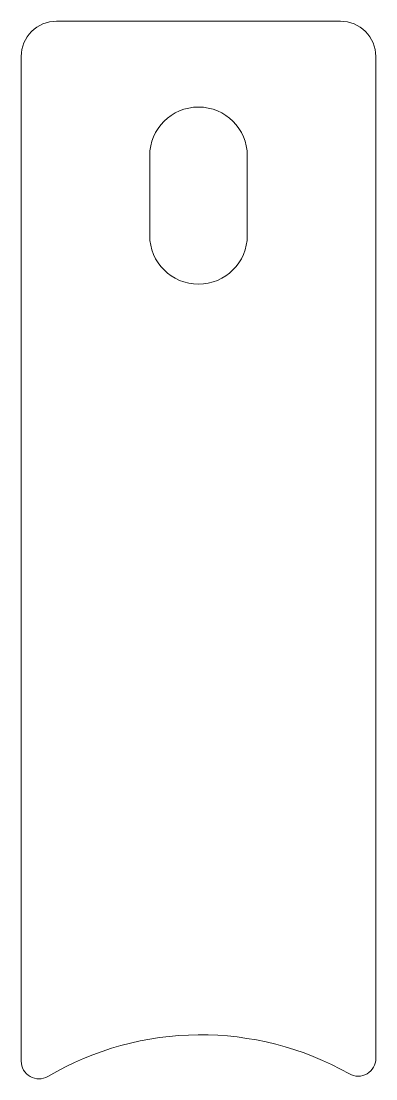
# Model space of a CAD drawing. Header units: inches. Extents: x -10 to 10, y -46.9 to 12.8.
import ezdxf

# ---------------------------------------------------------------- set-up
doc = ezdxf.new("R2010")
doc.units = ezdxf.units.IN
doc.header["$MEASUREMENT"] = 0
doc.layers.add('6', color=7, linetype='CONTINUOUS', true_color=0xffffff)
doc.layers.add('7', color=7, linetype='CONTINUOUS', true_color=0xffffff)

msp = doc.modelspace()

# ---------------------------------------------------------------- linework, layer by layer
at = {"layer": '6', "color": 163, "linetype": 'CONTINUOUS', "lineweight": 18}
for p, q in [((-8, 12.85, 1.62814), (8, 12.85, 1.62814)), ((-10, 10.85, 1.62814), (-10, -45.863757, 1.62814)), ((10, -45.713639, 1.62814), (10, 10.85, 1.62814))]:
    msp.add_line(p, q, dxfattribs=at)
for centre, radius, start, end in [((-8, 10.85, 1.62814), 2, 90, 180), ((8, 10.85, 1.62814), 2, 360, 90), ((0.13, -61.376432, 1.62814), 17, 60.476679, 120.47898), ((-9, -45.863757, 1.62814), 1, 180, 300.47898), ((9, -45.713639, 1.62814), 1, 240.476679, 0)]:
    msp.add_arc(centre, radius, start, end, dxfattribs=at)
at = {"layer": '7', "color": 150, "linetype": 'CONTINUOUS', "lineweight": 18}
for p, q in [((-2.75, 0.75, 1.62814), (-2.75, 5.25, 1.62814)), ((2.75, 5.25, 1.62814), (2.75, 0.75, 1.62814))]:
    msp.add_line(p, q, dxfattribs=at)
at = {"layer": '7', "color": 150, "linetype": 'CONTINUOUS', "lineweight": 18, "extrusion": (0, 0, -1)}
for centre, start, end in [((0, 5.25, -1.62814), 0, 180), ((0, 0.75, -1.62814), 180, 0)]:
    msp.add_arc(centre, 2.75, start, end, dxfattribs=at)

doc.saveas('drawing.dxf')
